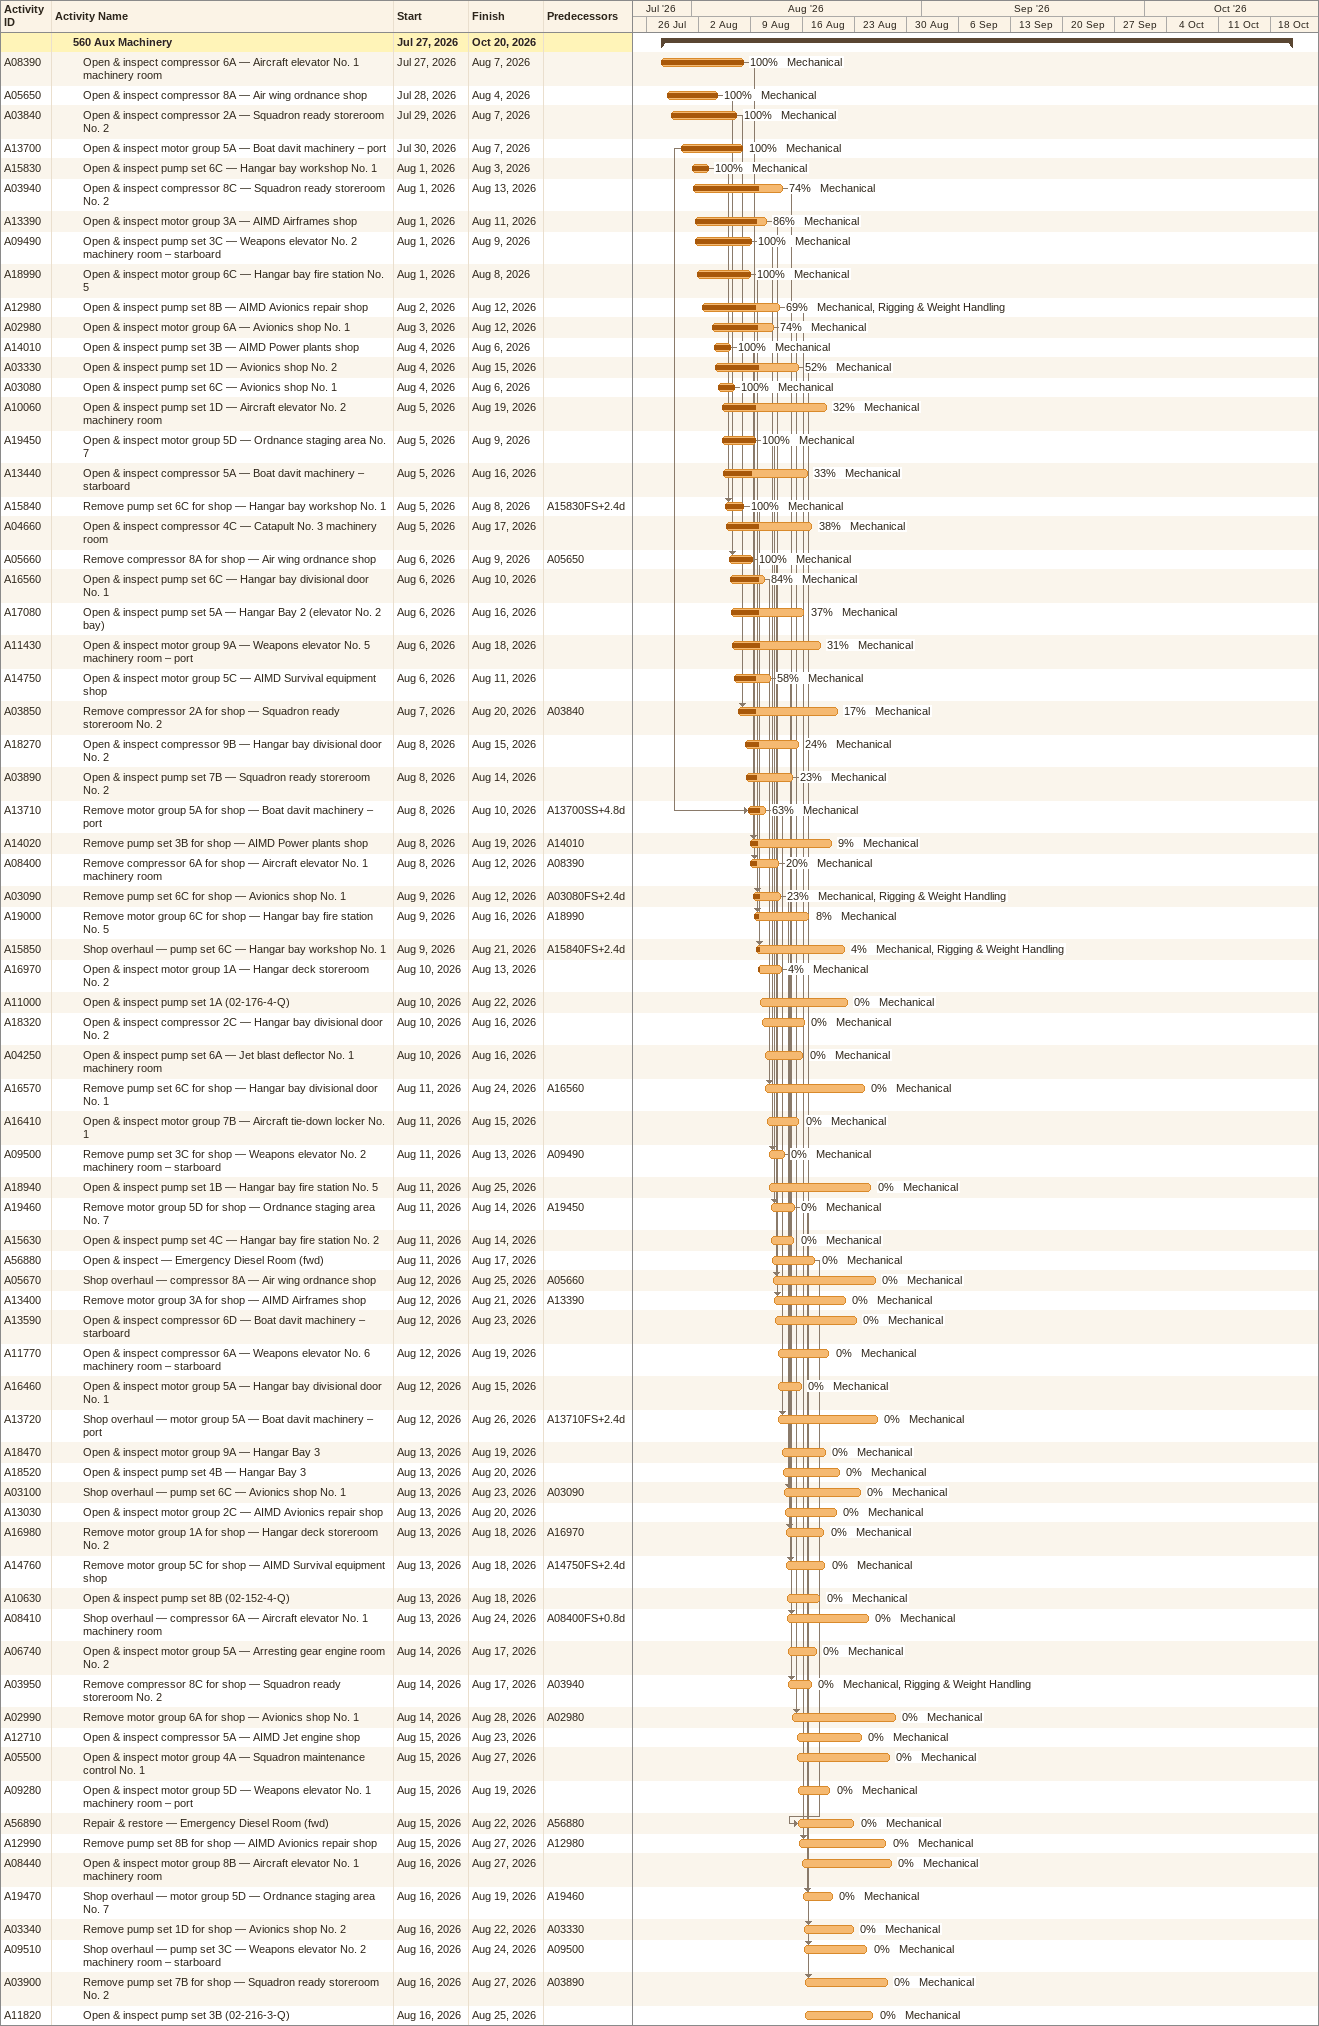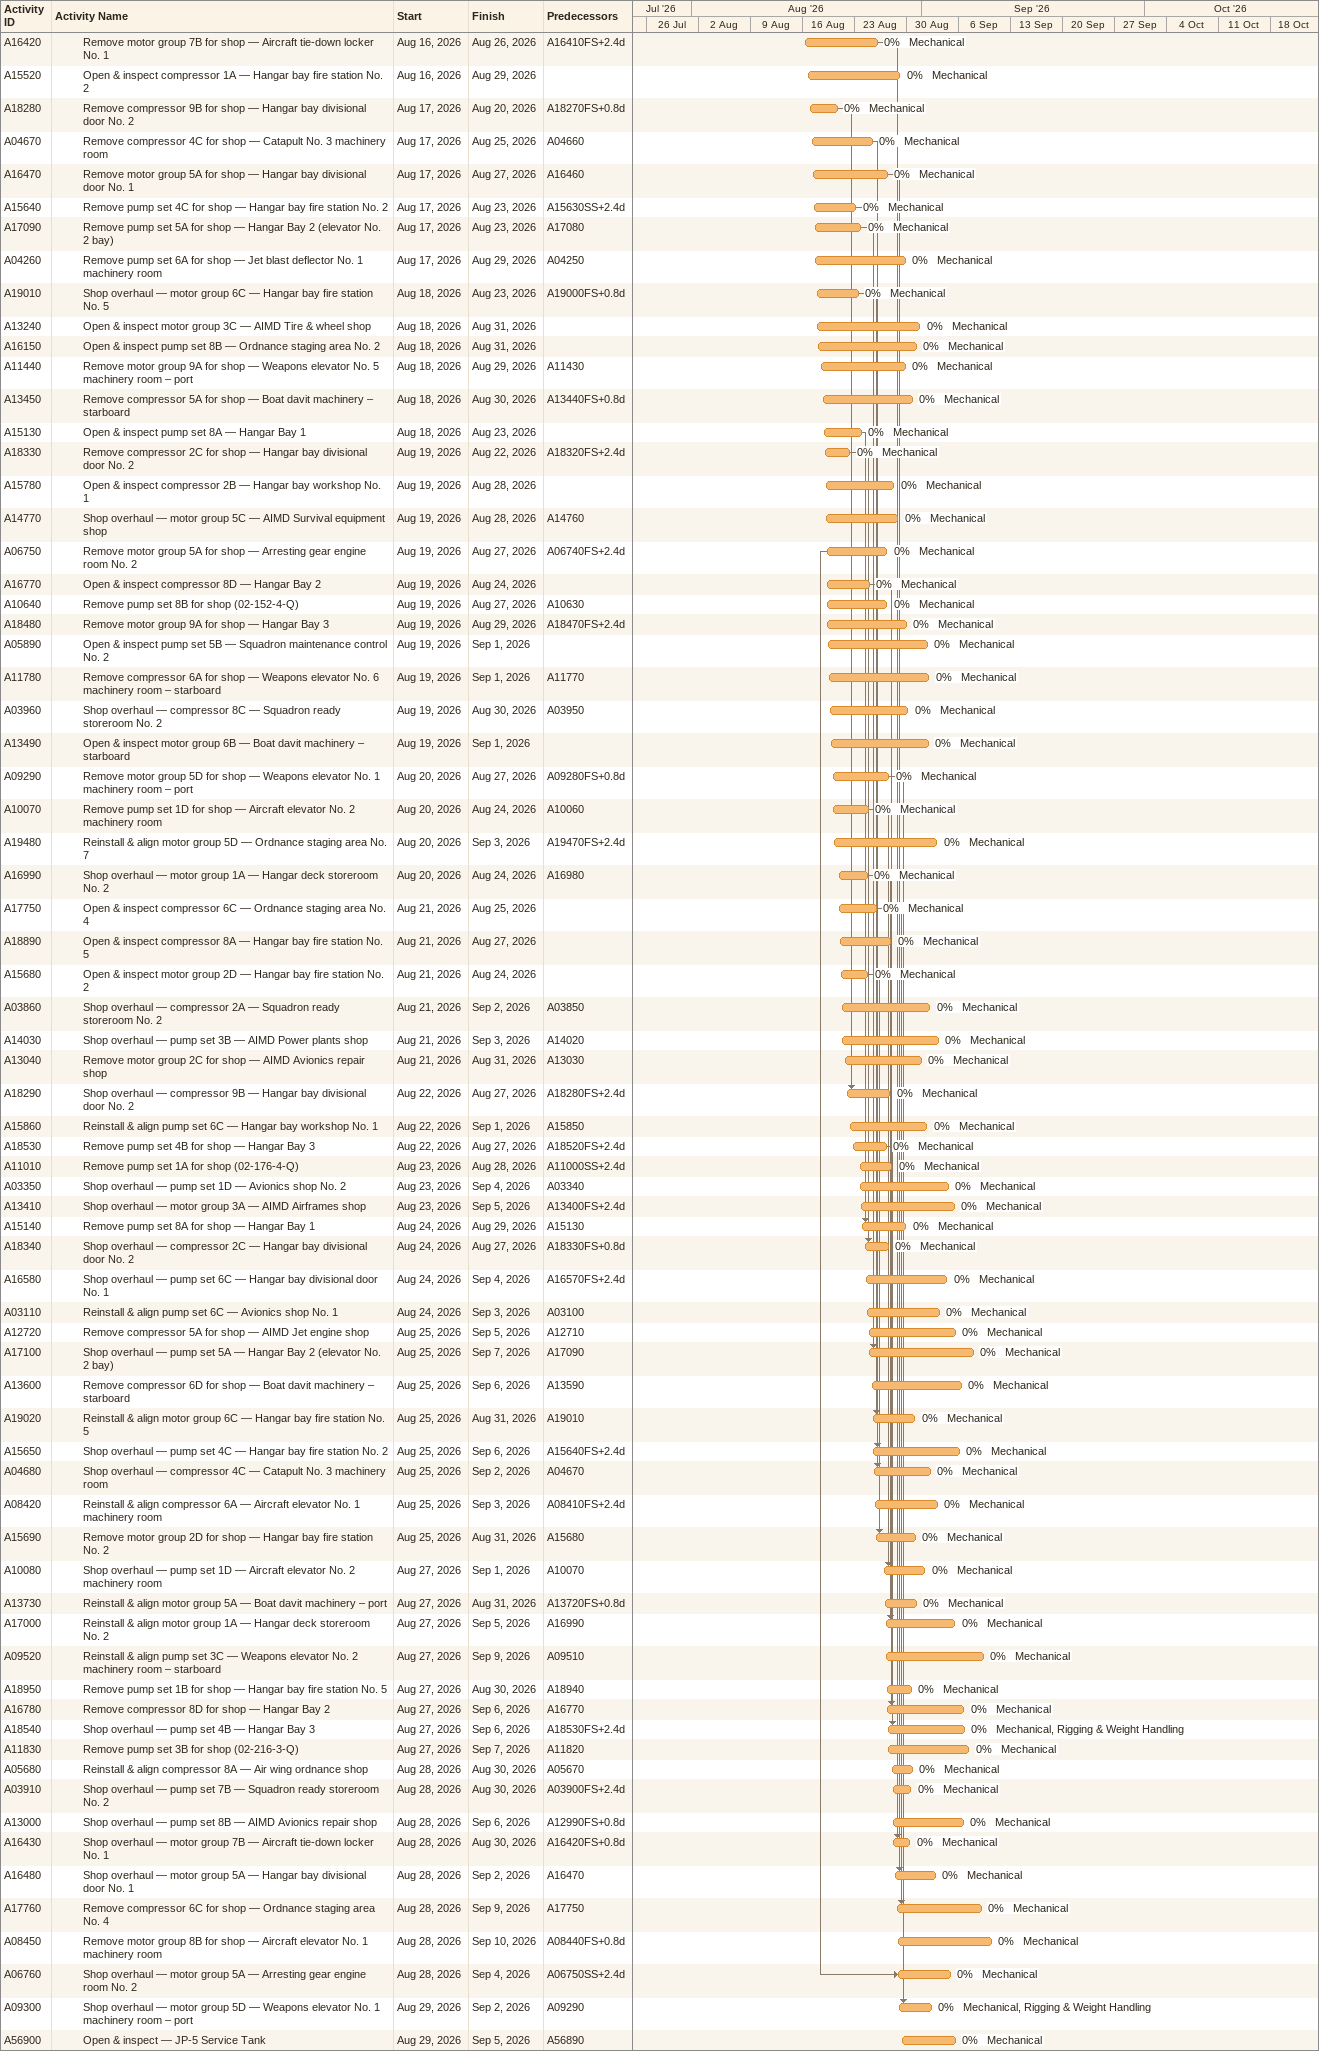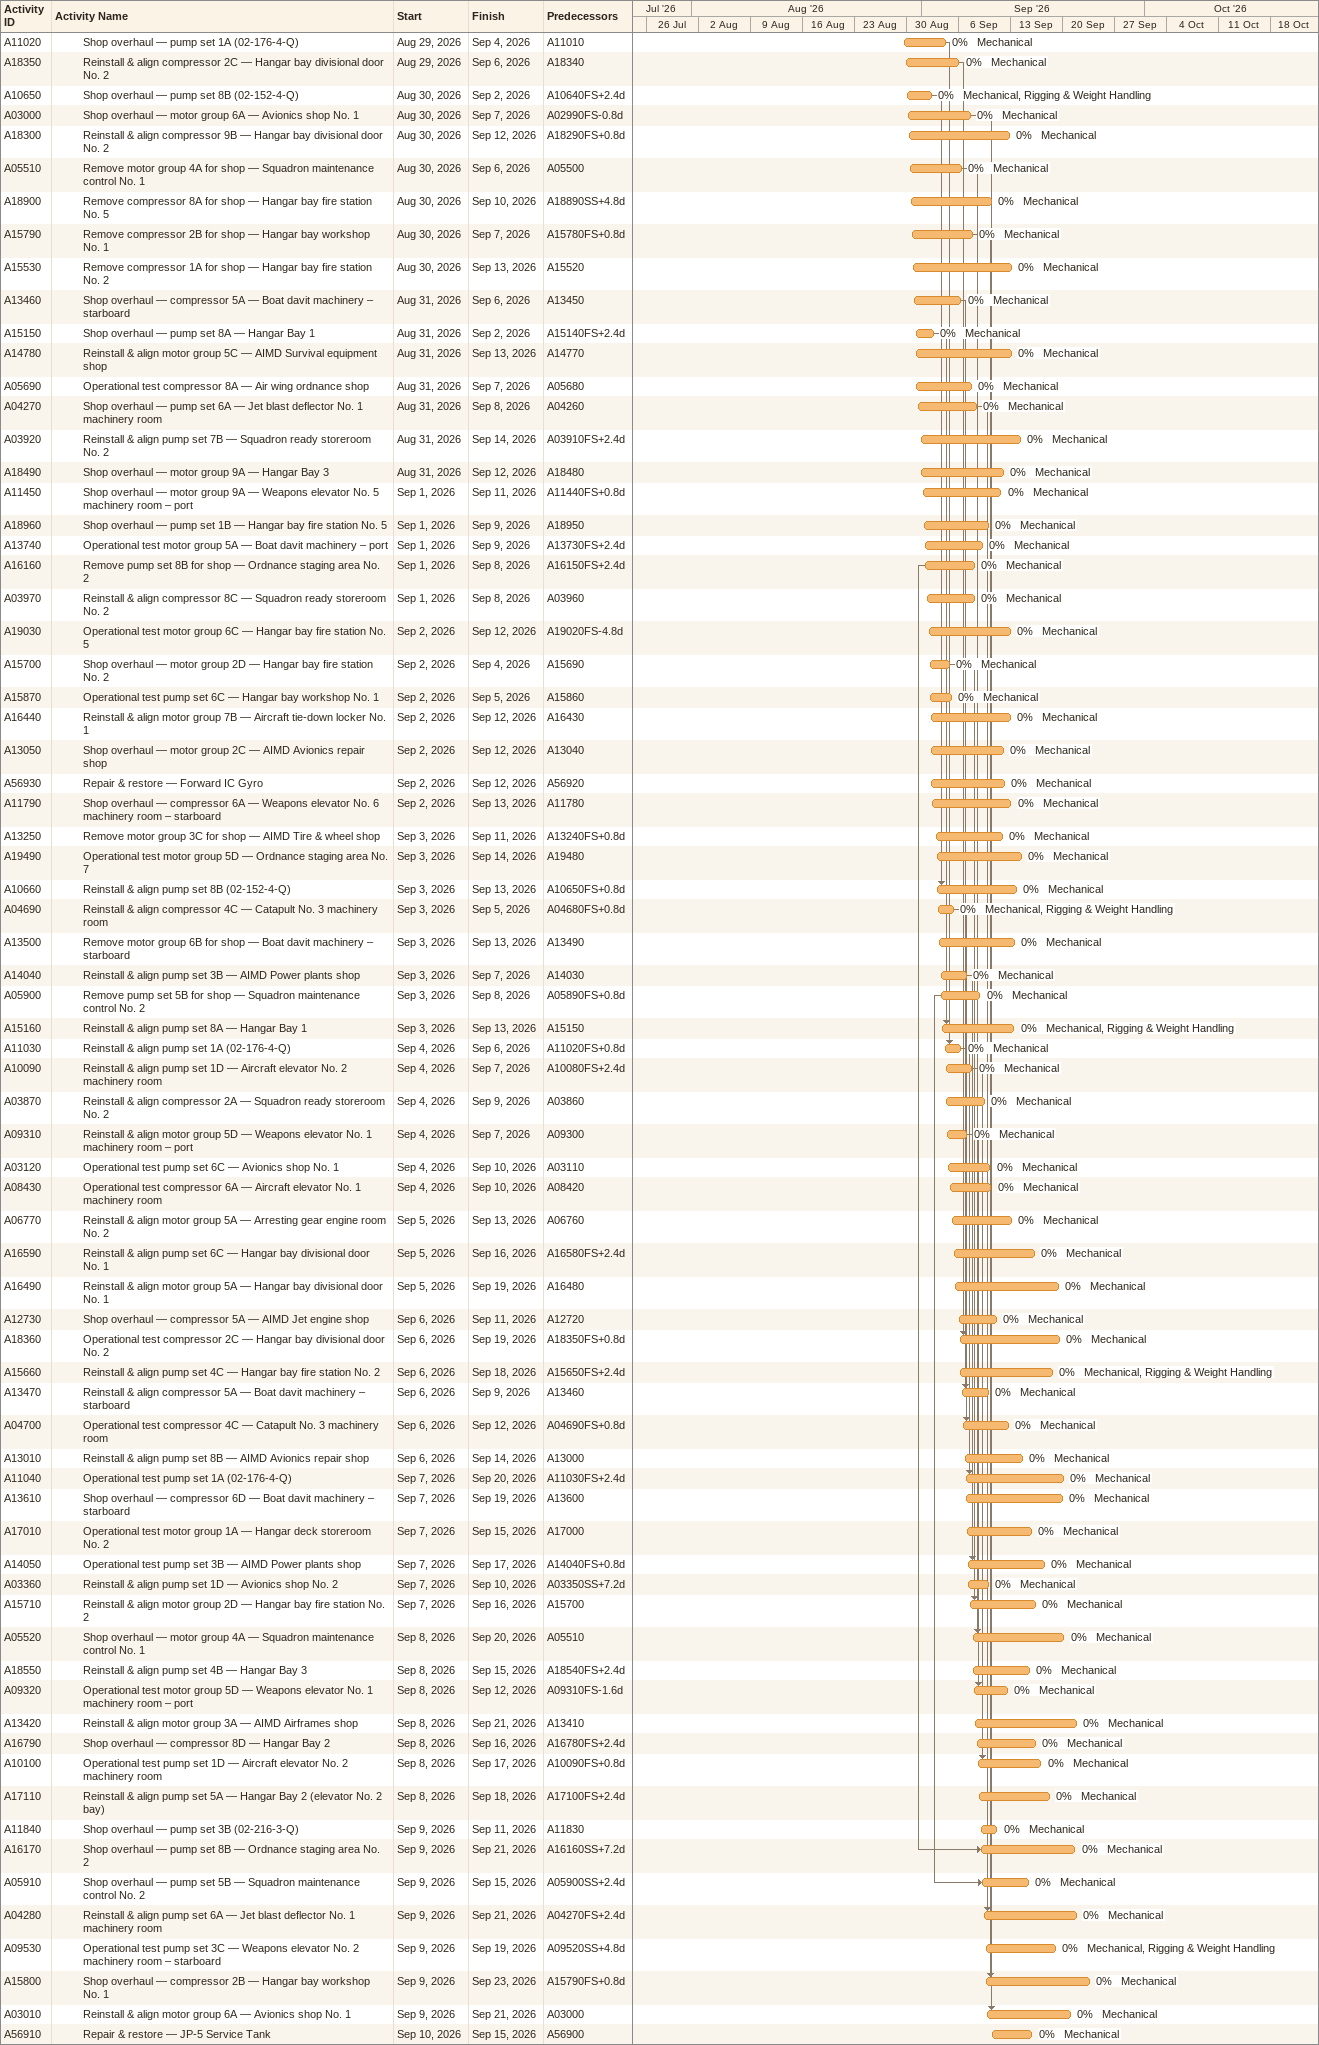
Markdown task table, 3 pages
| ID | Level | Task | Start | Finish | Predecessors | Resources | % complete |
|---|---|---|---|---|---|---|---|
|  | 3 | **560 Aux Machinery** | 2026-07-27 | 2026-10-20 |  |  |  |
| A08390 | 4 | Open & inspect compressor 6A — Aircraft elevator No. 1 machinery room | 2026-07-27 | 2026-08-07 |  | Mechanical | 100 |
| A05650 | 4 | Open & inspect compressor 8A — Air wing ordnance shop | 2026-07-28 | 2026-08-04 |  | Mechanical | 100 |
| A03840 | 4 | Open & inspect compressor 2A — Squadron ready storeroom No. 2 | 2026-07-29 | 2026-08-07 |  | Mechanical | 100 |
| A13700 | 4 | Open & inspect motor group 5A — Boat davit machinery – port | 2026-07-30 | 2026-08-07 |  | Mechanical | 100 |
| A15830 | 4 | Open & inspect pump set 6C — Hangar bay workshop No. 1 | 2026-08-01 | 2026-08-03 |  | Mechanical | 100 |
| A03940 | 4 | Open & inspect compressor 8C — Squadron ready storeroom No. 2 | 2026-08-01 | 2026-08-13 |  | Mechanical | 74 |
| A13390 | 4 | Open & inspect motor group 3A — AIMD Airframes shop | 2026-08-01 | 2026-08-11 |  | Mechanical | 86 |
| A09490 | 4 | Open & inspect pump set 3C — Weapons elevator No. 2 machinery room – starboard | 2026-08-01 | 2026-08-09 |  | Mechanical | 100 |
| A18990 | 4 | Open & inspect motor group 6C — Hangar bay fire station No. 5 | 2026-08-01 | 2026-08-08 |  | Mechanical | 100 |
| A12980 | 4 | Open & inspect pump set 8B — AIMD Avionics repair shop | 2026-08-02 | 2026-08-12 |  | Mechanical, Rigging & Weight Handling | 69 |
| A02980 | 4 | Open & inspect motor group 6A — Avionics shop No. 1 | 2026-08-03 | 2026-08-12 |  | Mechanical | 74 |
| A14010 | 4 | Open & inspect pump set 3B — AIMD Power plants shop | 2026-08-04 | 2026-08-06 |  | Mechanical | 100 |
| A03330 | 4 | Open & inspect pump set 1D — Avionics shop No. 2 | 2026-08-04 | 2026-08-15 |  | Mechanical | 52 |
| A03080 | 4 | Open & inspect pump set 6C — Avionics shop No. 1 | 2026-08-04 | 2026-08-06 |  | Mechanical | 100 |
| A10060 | 4 | Open & inspect pump set 1D — Aircraft elevator No. 2 machinery room | 2026-08-05 | 2026-08-19 |  | Mechanical | 32 |
| A19450 | 4 | Open & inspect motor group 5D — Ordnance staging area No. 7 | 2026-08-05 | 2026-08-09 |  | Mechanical | 100 |
| A13440 | 4 | Open & inspect compressor 5A — Boat davit machinery – starboard | 2026-08-05 | 2026-08-16 |  | Mechanical | 33 |
| A15840 | 4 | Remove pump set 6C for shop — Hangar bay workshop No. 1 | 2026-08-05 | 2026-08-08 | A15830FS+2.4d | Mechanical | 100 |
| A04660 | 4 | Open & inspect compressor 4C — Catapult No. 3 machinery room | 2026-08-05 | 2026-08-17 |  | Mechanical | 38 |
| A05660 | 4 | Remove compressor 8A for shop — Air wing ordnance shop | 2026-08-06 | 2026-08-09 | A05650 | Mechanical | 100 |
| A16560 | 4 | Open & inspect pump set 6C — Hangar bay divisional door No. 1 | 2026-08-06 | 2026-08-10 |  | Mechanical | 84 |
| A17080 | 4 | Open & inspect pump set 5A — Hangar Bay 2 (elevator No. 2 bay) | 2026-08-06 | 2026-08-16 |  | Mechanical | 37 |
| A11430 | 4 | Open & inspect motor group 9A — Weapons elevator No. 5 machinery room – port | 2026-08-06 | 2026-08-18 |  | Mechanical | 31 |
| A14750 | 4 | Open & inspect motor group 5C — AIMD Survival equipment shop | 2026-08-06 | 2026-08-11 |  | Mechanical | 58 |
| A03850 | 4 | Remove compressor 2A for shop — Squadron ready storeroom No. 2 | 2026-08-07 | 2026-08-20 | A03840 | Mechanical | 17 |
| A18270 | 4 | Open & inspect compressor 9B — Hangar bay divisional door No. 2 | 2026-08-08 | 2026-08-15 |  | Mechanical | 24 |
| A03890 | 4 | Open & inspect pump set 7B — Squadron ready storeroom No. 2 | 2026-08-08 | 2026-08-14 |  | Mechanical | 23 |
| A13710 | 4 | Remove motor group 5A for shop — Boat davit machinery – port | 2026-08-08 | 2026-08-10 | A13700SS+4.8d | Mechanical | 63 |
| A14020 | 4 | Remove pump set 3B for shop — AIMD Power plants shop | 2026-08-08 | 2026-08-19 | A14010 | Mechanical | 9 |
| A08400 | 4 | Remove compressor 6A for shop — Aircraft elevator No. 1 machinery room | 2026-08-08 | 2026-08-12 | A08390 | Mechanical | 20 |
| A03090 | 4 | Remove pump set 6C for shop — Avionics shop No. 1 | 2026-08-09 | 2026-08-12 | A03080FS+2.4d | Mechanical, Rigging & Weight Handling | 23 |
| A19000 | 4 | Remove motor group 6C for shop — Hangar bay fire station No. 5 | 2026-08-09 | 2026-08-16 | A18990 | Mechanical | 8 |
| A15850 | 4 | Shop overhaul — pump set 6C — Hangar bay workshop No. 1 | 2026-08-09 | 2026-08-21 | A15840FS+2.4d | Mechanical, Rigging & Weight Handling | 4 |
| A16970 | 4 | Open & inspect motor group 1A — Hangar deck storeroom No. 2 | 2026-08-10 | 2026-08-13 |  | Mechanical | 4 |
| A11000 | 4 | Open & inspect pump set 1A (02-176-4-Q) | 2026-08-10 | 2026-08-22 |  | Mechanical | 0 |
| A18320 | 4 | Open & inspect compressor 2C — Hangar bay divisional door No. 2 | 2026-08-10 | 2026-08-16 |  | Mechanical | 0 |
| A04250 | 4 | Open & inspect pump set 6A — Jet blast deflector No. 1 machinery room | 2026-08-10 | 2026-08-16 |  | Mechanical | 0 |
| A16570 | 4 | Remove pump set 6C for shop — Hangar bay divisional door No. 1 | 2026-08-11 | 2026-08-24 | A16560 | Mechanical | 0 |
| A16410 | 4 | Open & inspect motor group 7B — Aircraft tie-down locker No. 1 | 2026-08-11 | 2026-08-15 |  | Mechanical | 0 |
| A09500 | 4 | Remove pump set 3C for shop — Weapons elevator No. 2 machinery room – starboard | 2026-08-11 | 2026-08-13 | A09490 | Mechanical | 0 |
| A18940 | 4 | Open & inspect pump set 1B — Hangar bay fire station No. 5 | 2026-08-11 | 2026-08-25 |  | Mechanical | 0 |
| A19460 | 4 | Remove motor group 5D for shop — Ordnance staging area No. 7 | 2026-08-11 | 2026-08-14 | A19450 | Mechanical | 0 |
| A15630 | 4 | Open & inspect pump set 4C — Hangar bay fire station No. 2 | 2026-08-11 | 2026-08-14 |  | Mechanical | 0 |
| A56880 | 4 | Open & inspect — Emergency Diesel Room (fwd) | 2026-08-11 | 2026-08-17 |  | Mechanical | 0 |
| A05670 | 4 | Shop overhaul — compressor 8A — Air wing ordnance shop | 2026-08-12 | 2026-08-25 | A05660 | Mechanical | 0 |
| A13400 | 4 | Remove motor group 3A for shop — AIMD Airframes shop | 2026-08-12 | 2026-08-21 | A13390 | Mechanical | 0 |
| A13590 | 4 | Open & inspect compressor 6D — Boat davit machinery – starboard | 2026-08-12 | 2026-08-23 |  | Mechanical | 0 |
| A11770 | 4 | Open & inspect compressor 6A — Weapons elevator No. 6 machinery room – starboard | 2026-08-12 | 2026-08-19 |  | Mechanical | 0 |
| A16460 | 4 | Open & inspect motor group 5A — Hangar bay divisional door No. 1 | 2026-08-12 | 2026-08-15 |  | Mechanical | 0 |
| A13720 | 4 | Shop overhaul — motor group 5A — Boat davit machinery – port | 2026-08-12 | 2026-08-26 | A13710FS+2.4d | Mechanical | 0 |
| A18470 | 4 | Open & inspect motor group 9A — Hangar Bay 3 | 2026-08-13 | 2026-08-19 |  | Mechanical | 0 |
| A18520 | 4 | Open & inspect pump set 4B — Hangar Bay 3 | 2026-08-13 | 2026-08-20 |  | Mechanical | 0 |
| A03100 | 4 | Shop overhaul — pump set 6C — Avionics shop No. 1 | 2026-08-13 | 2026-08-23 | A03090 | Mechanical | 0 |
| A13030 | 4 | Open & inspect motor group 2C — AIMD Avionics repair shop | 2026-08-13 | 2026-08-20 |  | Mechanical | 0 |
| A16980 | 4 | Remove motor group 1A for shop — Hangar deck storeroom No. 2 | 2026-08-13 | 2026-08-18 | A16970 | Mechanical | 0 |
| A14760 | 4 | Remove motor group 5C for shop — AIMD Survival equipment shop | 2026-08-13 | 2026-08-18 | A14750FS+2.4d | Mechanical | 0 |
| A10630 | 4 | Open & inspect pump set 8B (02-152-4-Q) | 2026-08-13 | 2026-08-18 |  | Mechanical | 0 |
| A08410 | 4 | Shop overhaul — compressor 6A — Aircraft elevator No. 1 machinery room | 2026-08-13 | 2026-08-24 | A08400FS+0.8d | Mechanical | 0 |
| A06740 | 4 | Open & inspect motor group 5A — Arresting gear engine room No. 2 | 2026-08-14 | 2026-08-17 |  | Mechanical | 0 |
| A03950 | 4 | Remove compressor 8C for shop — Squadron ready storeroom No. 2 | 2026-08-14 | 2026-08-17 | A03940 | Mechanical, Rigging & Weight Handling | 0 |
| A02990 | 4 | Remove motor group 6A for shop — Avionics shop No. 1 | 2026-08-14 | 2026-08-28 | A02980 | Mechanical | 0 |
| A12710 | 4 | Open & inspect compressor 5A — AIMD Jet engine shop | 2026-08-15 | 2026-08-23 |  | Mechanical | 0 |
| A05500 | 4 | Open & inspect motor group 4A — Squadron maintenance control No. 1 | 2026-08-15 | 2026-08-27 |  | Mechanical | 0 |
| A09280 | 4 | Open & inspect motor group 5D — Weapons elevator No. 1 machinery room – port | 2026-08-15 | 2026-08-19 |  | Mechanical | 0 |
| A56890 | 4 | Repair & restore — Emergency Diesel Room (fwd) | 2026-08-15 | 2026-08-22 | A56880 | Mechanical | 0 |
| A12990 | 4 | Remove pump set 8B for shop — AIMD Avionics repair shop | 2026-08-15 | 2026-08-27 | A12980 | Mechanical | 0 |
| A08440 | 4 | Open & inspect motor group 8B — Aircraft elevator No. 1 machinery room | 2026-08-16 | 2026-08-27 |  | Mechanical | 0 |
| A19470 | 4 | Shop overhaul — motor group 5D — Ordnance staging area No. 7 | 2026-08-16 | 2026-08-19 | A19460 | Mechanical | 0 |
| A03340 | 4 | Remove pump set 1D for shop — Avionics shop No. 2 | 2026-08-16 | 2026-08-22 | A03330 | Mechanical | 0 |
| A09510 | 4 | Shop overhaul — pump set 3C — Weapons elevator No. 2 machinery room – starboard | 2026-08-16 | 2026-08-24 | A09500 | Mechanical | 0 |
| A03900 | 4 | Remove pump set 7B for shop — Squadron ready storeroom No. 2 | 2026-08-16 | 2026-08-27 | A03890 | Mechanical | 0 |
| A11820 | 4 | Open & inspect pump set 3B (02-216-3-Q) | 2026-08-16 | 2026-08-25 |  | Mechanical | 0 |
| A16420 | 4 | Remove motor group 7B for shop — Aircraft tie-down locker No. 1 | 2026-08-16 | 2026-08-26 | A16410FS+2.4d | Mechanical | 0 |
| A15520 | 4 | Open & inspect compressor 1A — Hangar bay fire station No. 2 | 2026-08-16 | 2026-08-29 |  | Mechanical | 0 |
| A18280 | 4 | Remove compressor 9B for shop — Hangar bay divisional door No. 2 | 2026-08-17 | 2026-08-20 | A18270FS+0.8d | Mechanical | 0 |
| A04670 | 4 | Remove compressor 4C for shop — Catapult No. 3 machinery room | 2026-08-17 | 2026-08-25 | A04660 | Mechanical | 0 |
| A16470 | 4 | Remove motor group 5A for shop — Hangar bay divisional door No. 1 | 2026-08-17 | 2026-08-27 | A16460 | Mechanical | 0 |
| A15640 | 4 | Remove pump set 4C for shop — Hangar bay fire station No. 2 | 2026-08-17 | 2026-08-23 | A15630SS+2.4d | Mechanical | 0 |
| A17090 | 4 | Remove pump set 5A for shop — Hangar Bay 2 (elevator No. 2 bay) | 2026-08-17 | 2026-08-23 | A17080 | Mechanical | 0 |
| A04260 | 4 | Remove pump set 6A for shop — Jet blast deflector No. 1 machinery room | 2026-08-17 | 2026-08-29 | A04250 | Mechanical | 0 |
| A19010 | 4 | Shop overhaul — motor group 6C — Hangar bay fire station No. 5 | 2026-08-18 | 2026-08-23 | A19000FS+0.8d | Mechanical | 0 |
| A13240 | 4 | Open & inspect motor group 3C — AIMD Tire & wheel shop | 2026-08-18 | 2026-08-31 |  | Mechanical | 0 |
| A16150 | 4 | Open & inspect pump set 8B — Ordnance staging area No. 2 | 2026-08-18 | 2026-08-31 |  | Mechanical | 0 |
| A11440 | 4 | Remove motor group 9A for shop — Weapons elevator No. 5 machinery room – port | 2026-08-18 | 2026-08-29 | A11430 | Mechanical | 0 |
| A13450 | 4 | Remove compressor 5A for shop — Boat davit machinery – starboard | 2026-08-18 | 2026-08-30 | A13440FS+0.8d | Mechanical | 0 |
| A15130 | 4 | Open & inspect pump set 8A — Hangar Bay 1 | 2026-08-18 | 2026-08-23 |  | Mechanical | 0 |
| A18330 | 4 | Remove compressor 2C for shop — Hangar bay divisional door No. 2 | 2026-08-19 | 2026-08-22 | A18320FS+2.4d | Mechanical | 0 |
| A15780 | 4 | Open & inspect compressor 2B — Hangar bay workshop No. 1 | 2026-08-19 | 2026-08-28 |  | Mechanical | 0 |
| A14770 | 4 | Shop overhaul — motor group 5C — AIMD Survival equipment shop | 2026-08-19 | 2026-08-28 | A14760 | Mechanical | 0 |
| A06750 | 4 | Remove motor group 5A for shop — Arresting gear engine room No. 2 | 2026-08-19 | 2026-08-27 | A06740FS+2.4d | Mechanical | 0 |
| A16770 | 4 | Open & inspect compressor 8D — Hangar Bay 2 | 2026-08-19 | 2026-08-24 |  | Mechanical | 0 |
| A10640 | 4 | Remove pump set 8B for shop (02-152-4-Q) | 2026-08-19 | 2026-08-27 | A10630 | Mechanical | 0 |
| A18480 | 4 | Remove motor group 9A for shop — Hangar Bay 3 | 2026-08-19 | 2026-08-29 | A18470FS+2.4d | Mechanical | 0 |
| A05890 | 4 | Open & inspect pump set 5B — Squadron maintenance control No. 2 | 2026-08-19 | 2026-09-01 |  | Mechanical | 0 |
| A11780 | 4 | Remove compressor 6A for shop — Weapons elevator No. 6 machinery room – starboard | 2026-08-19 | 2026-09-01 | A11770 | Mechanical | 0 |
| A03960 | 4 | Shop overhaul — compressor 8C — Squadron ready storeroom No. 2 | 2026-08-19 | 2026-08-30 | A03950 | Mechanical | 0 |
| A13490 | 4 | Open & inspect motor group 6B — Boat davit machinery – starboard | 2026-08-19 | 2026-09-01 |  | Mechanical | 0 |
| A09290 | 4 | Remove motor group 5D for shop — Weapons elevator No. 1 machinery room – port | 2026-08-20 | 2026-08-27 | A09280FS+0.8d | Mechanical | 0 |
| A10070 | 4 | Remove pump set 1D for shop — Aircraft elevator No. 2 machinery room | 2026-08-20 | 2026-08-24 | A10060 | Mechanical | 0 |
| A19480 | 4 | Reinstall & align motor group 5D — Ordnance staging area No. 7 | 2026-08-20 | 2026-09-03 | A19470FS+2.4d | Mechanical | 0 |
| A16990 | 4 | Shop overhaul — motor group 1A — Hangar deck storeroom No. 2 | 2026-08-20 | 2026-08-24 | A16980 | Mechanical | 0 |
| A17750 | 4 | Open & inspect compressor 6C — Ordnance staging area No. 4 | 2026-08-21 | 2026-08-25 |  | Mechanical | 0 |
| A18890 | 4 | Open & inspect compressor 8A — Hangar bay fire station No. 5 | 2026-08-21 | 2026-08-27 |  | Mechanical | 0 |
| A15680 | 4 | Open & inspect motor group 2D — Hangar bay fire station No. 2 | 2026-08-21 | 2026-08-24 |  | Mechanical | 0 |
| A03860 | 4 | Shop overhaul — compressor 2A — Squadron ready storeroom No. 2 | 2026-08-21 | 2026-09-02 | A03850 | Mechanical | 0 |
| A14030 | 4 | Shop overhaul — pump set 3B — AIMD Power plants shop | 2026-08-21 | 2026-09-03 | A14020 | Mechanical | 0 |
| A13040 | 4 | Remove motor group 2C for shop — AIMD Avionics repair shop | 2026-08-21 | 2026-08-31 | A13030 | Mechanical | 0 |
| A18290 | 4 | Shop overhaul — compressor 9B — Hangar bay divisional door No. 2 | 2026-08-22 | 2026-08-27 | A18280FS+2.4d | Mechanical | 0 |
| A15860 | 4 | Reinstall & align pump set 6C — Hangar bay workshop No. 1 | 2026-08-22 | 2026-09-01 | A15850 | Mechanical | 0 |
| A18530 | 4 | Remove pump set 4B for shop — Hangar Bay 3 | 2026-08-22 | 2026-08-27 | A18520FS+2.4d | Mechanical | 0 |
| A11010 | 4 | Remove pump set 1A for shop (02-176-4-Q) | 2026-08-23 | 2026-08-28 | A11000SS+2.4d | Mechanical | 0 |
| A03350 | 4 | Shop overhaul — pump set 1D — Avionics shop No. 2 | 2026-08-23 | 2026-09-04 | A03340 | Mechanical | 0 |
| A13410 | 4 | Shop overhaul — motor group 3A — AIMD Airframes shop | 2026-08-23 | 2026-09-05 | A13400FS+2.4d | Mechanical | 0 |
| A15140 | 4 | Remove pump set 8A for shop — Hangar Bay 1 | 2026-08-24 | 2026-08-29 | A15130 | Mechanical | 0 |
| A18340 | 4 | Shop overhaul — compressor 2C — Hangar bay divisional door No. 2 | 2026-08-24 | 2026-08-27 | A18330FS+0.8d | Mechanical | 0 |
| A16580 | 4 | Shop overhaul — pump set 6C — Hangar bay divisional door No. 1 | 2026-08-24 | 2026-09-04 | A16570FS+2.4d | Mechanical | 0 |
| A03110 | 4 | Reinstall & align pump set 6C — Avionics shop No. 1 | 2026-08-24 | 2026-09-03 | A03100 | Mechanical | 0 |
| A12720 | 4 | Remove compressor 5A for shop — AIMD Jet engine shop | 2026-08-25 | 2026-09-05 | A12710 | Mechanical | 0 |
| A17100 | 4 | Shop overhaul — pump set 5A — Hangar Bay 2 (elevator No. 2 bay) | 2026-08-25 | 2026-09-07 | A17090 | Mechanical | 0 |
| A13600 | 4 | Remove compressor 6D for shop — Boat davit machinery – starboard | 2026-08-25 | 2026-09-06 | A13590 | Mechanical | 0 |
| A19020 | 4 | Reinstall & align motor group 6C — Hangar bay fire station No. 5 | 2026-08-25 | 2026-08-31 | A19010 | Mechanical | 0 |
| A15650 | 4 | Shop overhaul — pump set 4C — Hangar bay fire station No. 2 | 2026-08-25 | 2026-09-06 | A15640FS+2.4d | Mechanical | 0 |
| A04680 | 4 | Shop overhaul — compressor 4C — Catapult No. 3 machinery room | 2026-08-25 | 2026-09-02 | A04670 | Mechanical | 0 |
| A08420 | 4 | Reinstall & align compressor 6A — Aircraft elevator No. 1 machinery room | 2026-08-25 | 2026-09-03 | A08410FS+2.4d | Mechanical | 0 |
| A15690 | 4 | Remove motor group 2D for shop — Hangar bay fire station No. 2 | 2026-08-25 | 2026-08-31 | A15680 | Mechanical | 0 |
| A10080 | 4 | Shop overhaul — pump set 1D — Aircraft elevator No. 2 machinery room | 2026-08-27 | 2026-09-01 | A10070 | Mechanical | 0 |
| A13730 | 4 | Reinstall & align motor group 5A — Boat davit machinery – port | 2026-08-27 | 2026-08-31 | A13720FS+0.8d | Mechanical | 0 |
| A17000 | 4 | Reinstall & align motor group 1A — Hangar deck storeroom No. 2 | 2026-08-27 | 2026-09-05 | A16990 | Mechanical | 0 |
| A09520 | 4 | Reinstall & align pump set 3C — Weapons elevator No. 2 machinery room – starboard | 2026-08-27 | 2026-09-09 | A09510 | Mechanical | 0 |
| A18950 | 4 | Remove pump set 1B for shop — Hangar bay fire station No. 5 | 2026-08-27 | 2026-08-30 | A18940 | Mechanical | 0 |
| A16780 | 4 | Remove compressor 8D for shop — Hangar Bay 2 | 2026-08-27 | 2026-09-06 | A16770 | Mechanical | 0 |
| A18540 | 4 | Shop overhaul — pump set 4B — Hangar Bay 3 | 2026-08-27 | 2026-09-06 | A18530FS+2.4d | Mechanical, Rigging & Weight Handling | 0 |
| A11830 | 4 | Remove pump set 3B for shop (02-216-3-Q) | 2026-08-27 | 2026-09-07 | A11820 | Mechanical | 0 |
| A05680 | 4 | Reinstall & align compressor 8A — Air wing ordnance shop | 2026-08-28 | 2026-08-30 | A05670 | Mechanical | 0 |
| A03910 | 4 | Shop overhaul — pump set 7B — Squadron ready storeroom No. 2 | 2026-08-28 | 2026-08-30 | A03900FS+2.4d | Mechanical | 0 |
| A13000 | 4 | Shop overhaul — pump set 8B — AIMD Avionics repair shop | 2026-08-28 | 2026-09-06 | A12990FS+0.8d | Mechanical | 0 |
| A16430 | 4 | Shop overhaul — motor group 7B — Aircraft tie-down locker No. 1 | 2026-08-28 | 2026-08-30 | A16420FS+0.8d | Mechanical | 0 |
| A16480 | 4 | Shop overhaul — motor group 5A — Hangar bay divisional door No. 1 | 2026-08-28 | 2026-09-02 | A16470 | Mechanical | 0 |
| A17760 | 4 | Remove compressor 6C for shop — Ordnance staging area No. 4 | 2026-08-28 | 2026-09-09 | A17750 | Mechanical | 0 |
| A08450 | 4 | Remove motor group 8B for shop — Aircraft elevator No. 1 machinery room | 2026-08-28 | 2026-09-10 | A08440FS+0.8d | Mechanical | 0 |
| A06760 | 4 | Shop overhaul — motor group 5A — Arresting gear engine room No. 2 | 2026-08-28 | 2026-09-04 | A06750SS+2.4d | Mechanical | 0 |
| A09300 | 4 | Shop overhaul — motor group 5D — Weapons elevator No. 1 machinery room – port | 2026-08-29 | 2026-09-02 | A09290 | Mechanical, Rigging & Weight Handling | 0 |
| A56900 | 4 | Open & inspect — JP-5 Service Tank | 2026-08-29 | 2026-09-05 | A56890 | Mechanical | 0 |
| A11020 | 4 | Shop overhaul — pump set 1A (02-176-4-Q) | 2026-08-29 | 2026-09-04 | A11010 | Mechanical | 0 |
| A18350 | 4 | Reinstall & align compressor 2C — Hangar bay divisional door No. 2 | 2026-08-29 | 2026-09-06 | A18340 | Mechanical | 0 |
| A10650 | 4 | Shop overhaul — pump set 8B (02-152-4-Q) | 2026-08-30 | 2026-09-02 | A10640FS+2.4d | Mechanical, Rigging & Weight Handling | 0 |
| A03000 | 4 | Shop overhaul — motor group 6A — Avionics shop No. 1 | 2026-08-30 | 2026-09-07 | A02990FS-0.8d | Mechanical | 0 |
| A18300 | 4 | Reinstall & align compressor 9B — Hangar bay divisional door No. 2 | 2026-08-30 | 2026-09-12 | A18290FS+0.8d | Mechanical | 0 |
| A05510 | 4 | Remove motor group 4A for shop — Squadron maintenance control No. 1 | 2026-08-30 | 2026-09-06 | A05500 | Mechanical | 0 |
| A18900 | 4 | Remove compressor 8A for shop — Hangar bay fire station No. 5 | 2026-08-30 | 2026-09-10 | A18890SS+4.8d | Mechanical | 0 |
| A15790 | 4 | Remove compressor 2B for shop — Hangar bay workshop No. 1 | 2026-08-30 | 2026-09-07 | A15780FS+0.8d | Mechanical | 0 |
| A15530 | 4 | Remove compressor 1A for shop — Hangar bay fire station No. 2 | 2026-08-30 | 2026-09-13 | A15520 | Mechanical | 0 |
| A13460 | 4 | Shop overhaul — compressor 5A — Boat davit machinery – starboard | 2026-08-31 | 2026-09-06 | A13450 | Mechanical | 0 |
| A15150 | 4 | Shop overhaul — pump set 8A — Hangar Bay 1 | 2026-08-31 | 2026-09-02 | A15140FS+2.4d | Mechanical | 0 |
| A14780 | 4 | Reinstall & align motor group 5C — AIMD Survival equipment shop | 2026-08-31 | 2026-09-13 | A14770 | Mechanical | 0 |
| A05690 | 4 | Operational test compressor 8A — Air wing ordnance shop | 2026-08-31 | 2026-09-07 | A05680 | Mechanical | 0 |
| A04270 | 4 | Shop overhaul — pump set 6A — Jet blast deflector No. 1 machinery room | 2026-08-31 | 2026-09-08 | A04260 | Mechanical | 0 |
| A03920 | 4 | Reinstall & align pump set 7B — Squadron ready storeroom No. 2 | 2026-08-31 | 2026-09-14 | A03910FS+2.4d | Mechanical | 0 |
| A18490 | 4 | Shop overhaul — motor group 9A — Hangar Bay 3 | 2026-08-31 | 2026-09-12 | A18480 | Mechanical | 0 |
| A11450 | 4 | Shop overhaul — motor group 9A — Weapons elevator No. 5 machinery room – port | 2026-09-01 | 2026-09-11 | A11440FS+0.8d | Mechanical | 0 |
| A18960 | 4 | Shop overhaul — pump set 1B — Hangar bay fire station No. 5 | 2026-09-01 | 2026-09-09 | A18950 | Mechanical | 0 |
| A13740 | 4 | Operational test motor group 5A — Boat davit machinery – port | 2026-09-01 | 2026-09-09 | A13730FS+2.4d | Mechanical | 0 |
| A16160 | 4 | Remove pump set 8B for shop — Ordnance staging area No. 2 | 2026-09-01 | 2026-09-08 | A16150FS+2.4d | Mechanical | 0 |
| A03970 | 4 | Reinstall & align compressor 8C — Squadron ready storeroom No. 2 | 2026-09-01 | 2026-09-08 | A03960 | Mechanical | 0 |
| A19030 | 4 | Operational test motor group 6C — Hangar bay fire station No. 5 | 2026-09-02 | 2026-09-12 | A19020FS-4.8d | Mechanical | 0 |
| A15700 | 4 | Shop overhaul — motor group 2D — Hangar bay fire station No. 2 | 2026-09-02 | 2026-09-04 | A15690 | Mechanical | 0 |
| A15870 | 4 | Operational test pump set 6C — Hangar bay workshop No. 1 | 2026-09-02 | 2026-09-05 | A15860 | Mechanical | 0 |
| A16440 | 4 | Reinstall & align motor group 7B — Aircraft tie-down locker No. 1 | 2026-09-02 | 2026-09-12 | A16430 | Mechanical | 0 |
| A13050 | 4 | Shop overhaul — motor group 2C — AIMD Avionics repair shop | 2026-09-02 | 2026-09-12 | A13040 | Mechanical | 0 |
| A56930 | 4 | Repair & restore — Forward IC Gyro | 2026-09-02 | 2026-09-12 | A56920 | Mechanical | 0 |
| A11790 | 4 | Shop overhaul — compressor 6A — Weapons elevator No. 6 machinery room – starboard | 2026-09-02 | 2026-09-13 | A11780 | Mechanical | 0 |
| A13250 | 4 | Remove motor group 3C for shop — AIMD Tire & wheel shop | 2026-09-03 | 2026-09-11 | A13240FS+0.8d | Mechanical | 0 |
| A19490 | 4 | Operational test motor group 5D — Ordnance staging area No. 7 | 2026-09-03 | 2026-09-14 | A19480 | Mechanical | 0 |
| A10660 | 4 | Reinstall & align pump set 8B (02-152-4-Q) | 2026-09-03 | 2026-09-13 | A10650FS+0.8d | Mechanical | 0 |
| A04690 | 4 | Reinstall & align compressor 4C — Catapult No. 3 machinery room | 2026-09-03 | 2026-09-05 | A04680FS+0.8d | Mechanical, Rigging & Weight Handling | 0 |
| A13500 | 4 | Remove motor group 6B for shop — Boat davit machinery – starboard | 2026-09-03 | 2026-09-13 | A13490 | Mechanical | 0 |
| A14040 | 4 | Reinstall & align pump set 3B — AIMD Power plants shop | 2026-09-03 | 2026-09-07 | A14030 | Mechanical | 0 |
| A05900 | 4 | Remove pump set 5B for shop — Squadron maintenance control No. 2 | 2026-09-03 | 2026-09-08 | A05890FS+0.8d | Mechanical | 0 |
| A15160 | 4 | Reinstall & align pump set 8A — Hangar Bay 1 | 2026-09-03 | 2026-09-13 | A15150 | Mechanical, Rigging & Weight Handling | 0 |
| A11030 | 4 | Reinstall & align pump set 1A (02-176-4-Q) | 2026-09-04 | 2026-09-06 | A11020FS+0.8d | Mechanical | 0 |
| A10090 | 4 | Reinstall & align pump set 1D — Aircraft elevator No. 2 machinery room | 2026-09-04 | 2026-09-07 | A10080FS+2.4d | Mechanical | 0 |
| A03870 | 4 | Reinstall & align compressor 2A — Squadron ready storeroom No. 2 | 2026-09-04 | 2026-09-09 | A03860 | Mechanical | 0 |
| A09310 | 4 | Reinstall & align motor group 5D — Weapons elevator No. 1 machinery room – port | 2026-09-04 | 2026-09-07 | A09300 | Mechanical | 0 |
| A03120 | 4 | Operational test pump set 6C — Avionics shop No. 1 | 2026-09-04 | 2026-09-10 | A03110 | Mechanical | 0 |
| A08430 | 4 | Operational test compressor 6A — Aircraft elevator No. 1 machinery room | 2026-09-04 | 2026-09-10 | A08420 | Mechanical | 0 |
| A06770 | 4 | Reinstall & align motor group 5A — Arresting gear engine room No. 2 | 2026-09-05 | 2026-09-13 | A06760 | Mechanical | 0 |
| A16590 | 4 | Reinstall & align pump set 6C — Hangar bay divisional door No. 1 | 2026-09-05 | 2026-09-16 | A16580FS+2.4d | Mechanical | 0 |
| A16490 | 4 | Reinstall & align motor group 5A — Hangar bay divisional door No. 1 | 2026-09-05 | 2026-09-19 | A16480 | Mechanical | 0 |
| A12730 | 4 | Shop overhaul — compressor 5A — AIMD Jet engine shop | 2026-09-06 | 2026-09-11 | A12720 | Mechanical | 0 |
| A18360 | 4 | Operational test compressor 2C — Hangar bay divisional door No. 2 | 2026-09-06 | 2026-09-19 | A18350FS+0.8d | Mechanical | 0 |
| A15660 | 4 | Reinstall & align pump set 4C — Hangar bay fire station No. 2 | 2026-09-06 | 2026-09-18 | A15650FS+2.4d | Mechanical, Rigging & Weight Handling | 0 |
| A13470 | 4 | Reinstall & align compressor 5A — Boat davit machinery – starboard | 2026-09-06 | 2026-09-09 | A13460 | Mechanical | 0 |
| A04700 | 4 | Operational test compressor 4C — Catapult No. 3 machinery room | 2026-09-06 | 2026-09-12 | A04690FS+0.8d | Mechanical | 0 |
| A13010 | 4 | Reinstall & align pump set 8B — AIMD Avionics repair shop | 2026-09-06 | 2026-09-14 | A13000 | Mechanical | 0 |
| A11040 | 4 | Operational test pump set 1A (02-176-4-Q) | 2026-09-07 | 2026-09-20 | A11030FS+2.4d | Mechanical | 0 |
| A13610 | 4 | Shop overhaul — compressor 6D — Boat davit machinery – starboard | 2026-09-07 | 2026-09-19 | A13600 | Mechanical | 0 |
| A17010 | 4 | Operational test motor group 1A — Hangar deck storeroom No. 2 | 2026-09-07 | 2026-09-15 | A17000 | Mechanical | 0 |
| A14050 | 4 | Operational test pump set 3B — AIMD Power plants shop | 2026-09-07 | 2026-09-17 | A14040FS+0.8d | Mechanical | 0 |
| A03360 | 4 | Reinstall & align pump set 1D — Avionics shop No. 2 | 2026-09-07 | 2026-09-10 | A03350SS+7.2d | Mechanical | 0 |
| A15710 | 4 | Reinstall & align motor group 2D — Hangar bay fire station No. 2 | 2026-09-07 | 2026-09-16 | A15700 | Mechanical | 0 |
| A05520 | 4 | Shop overhaul — motor group 4A — Squadron maintenance control No. 1 | 2026-09-08 | 2026-09-20 | A05510 | Mechanical | 0 |
| A18550 | 4 | Reinstall & align pump set 4B — Hangar Bay 3 | 2026-09-08 | 2026-09-15 | A18540FS+2.4d | Mechanical | 0 |
| A09320 | 4 | Operational test motor group 5D — Weapons elevator No. 1 machinery room – port | 2026-09-08 | 2026-09-12 | A09310FS-1.6d | Mechanical | 0 |
| A13420 | 4 | Reinstall & align motor group 3A — AIMD Airframes shop | 2026-09-08 | 2026-09-21 | A13410 | Mechanical | 0 |
| A16790 | 4 | Shop overhaul — compressor 8D — Hangar Bay 2 | 2026-09-08 | 2026-09-16 | A16780FS+2.4d | Mechanical | 0 |
| A10100 | 4 | Operational test pump set 1D — Aircraft elevator No. 2 machinery room | 2026-09-08 | 2026-09-17 | A10090FS+0.8d | Mechanical | 0 |
| A17110 | 4 | Reinstall & align pump set 5A — Hangar Bay 2 (elevator No. 2 bay) | 2026-09-08 | 2026-09-18 | A17100FS+2.4d | Mechanical | 0 |
| A11840 | 4 | Shop overhaul — pump set 3B (02-216-3-Q) | 2026-09-09 | 2026-09-11 | A11830 | Mechanical | 0 |
| A16170 | 4 | Shop overhaul — pump set 8B — Ordnance staging area No. 2 | 2026-09-09 | 2026-09-21 | A16160SS+7.2d | Mechanical | 0 |
| A05910 | 4 | Shop overhaul — pump set 5B — Squadron maintenance control No. 2 | 2026-09-09 | 2026-09-15 | A05900SS+2.4d | Mechanical | 0 |
| A04280 | 4 | Reinstall & align pump set 6A — Jet blast deflector No. 1 machinery room | 2026-09-09 | 2026-09-21 | A04270FS+2.4d | Mechanical | 0 |
| A09530 | 4 | Operational test pump set 3C — Weapons elevator No. 2 machinery room – starboard | 2026-09-09 | 2026-09-19 | A09520SS+4.8d | Mechanical, Rigging & Weight Handling | 0 |
| A15800 | 4 | Shop overhaul — compressor 2B — Hangar bay workshop No. 1 | 2026-09-09 | 2026-09-23 | A15790FS+0.8d | Mechanical | 0 |
| A03010 | 4 | Reinstall & align motor group 6A — Avionics shop No. 1 | 2026-09-09 | 2026-09-21 | A03000 | Mechanical | 0 |
| A56910 | 4 | Repair & restore — JP-5 Service Tank | 2026-09-10 | 2026-09-15 | A56900 | Mechanical | 0 |
